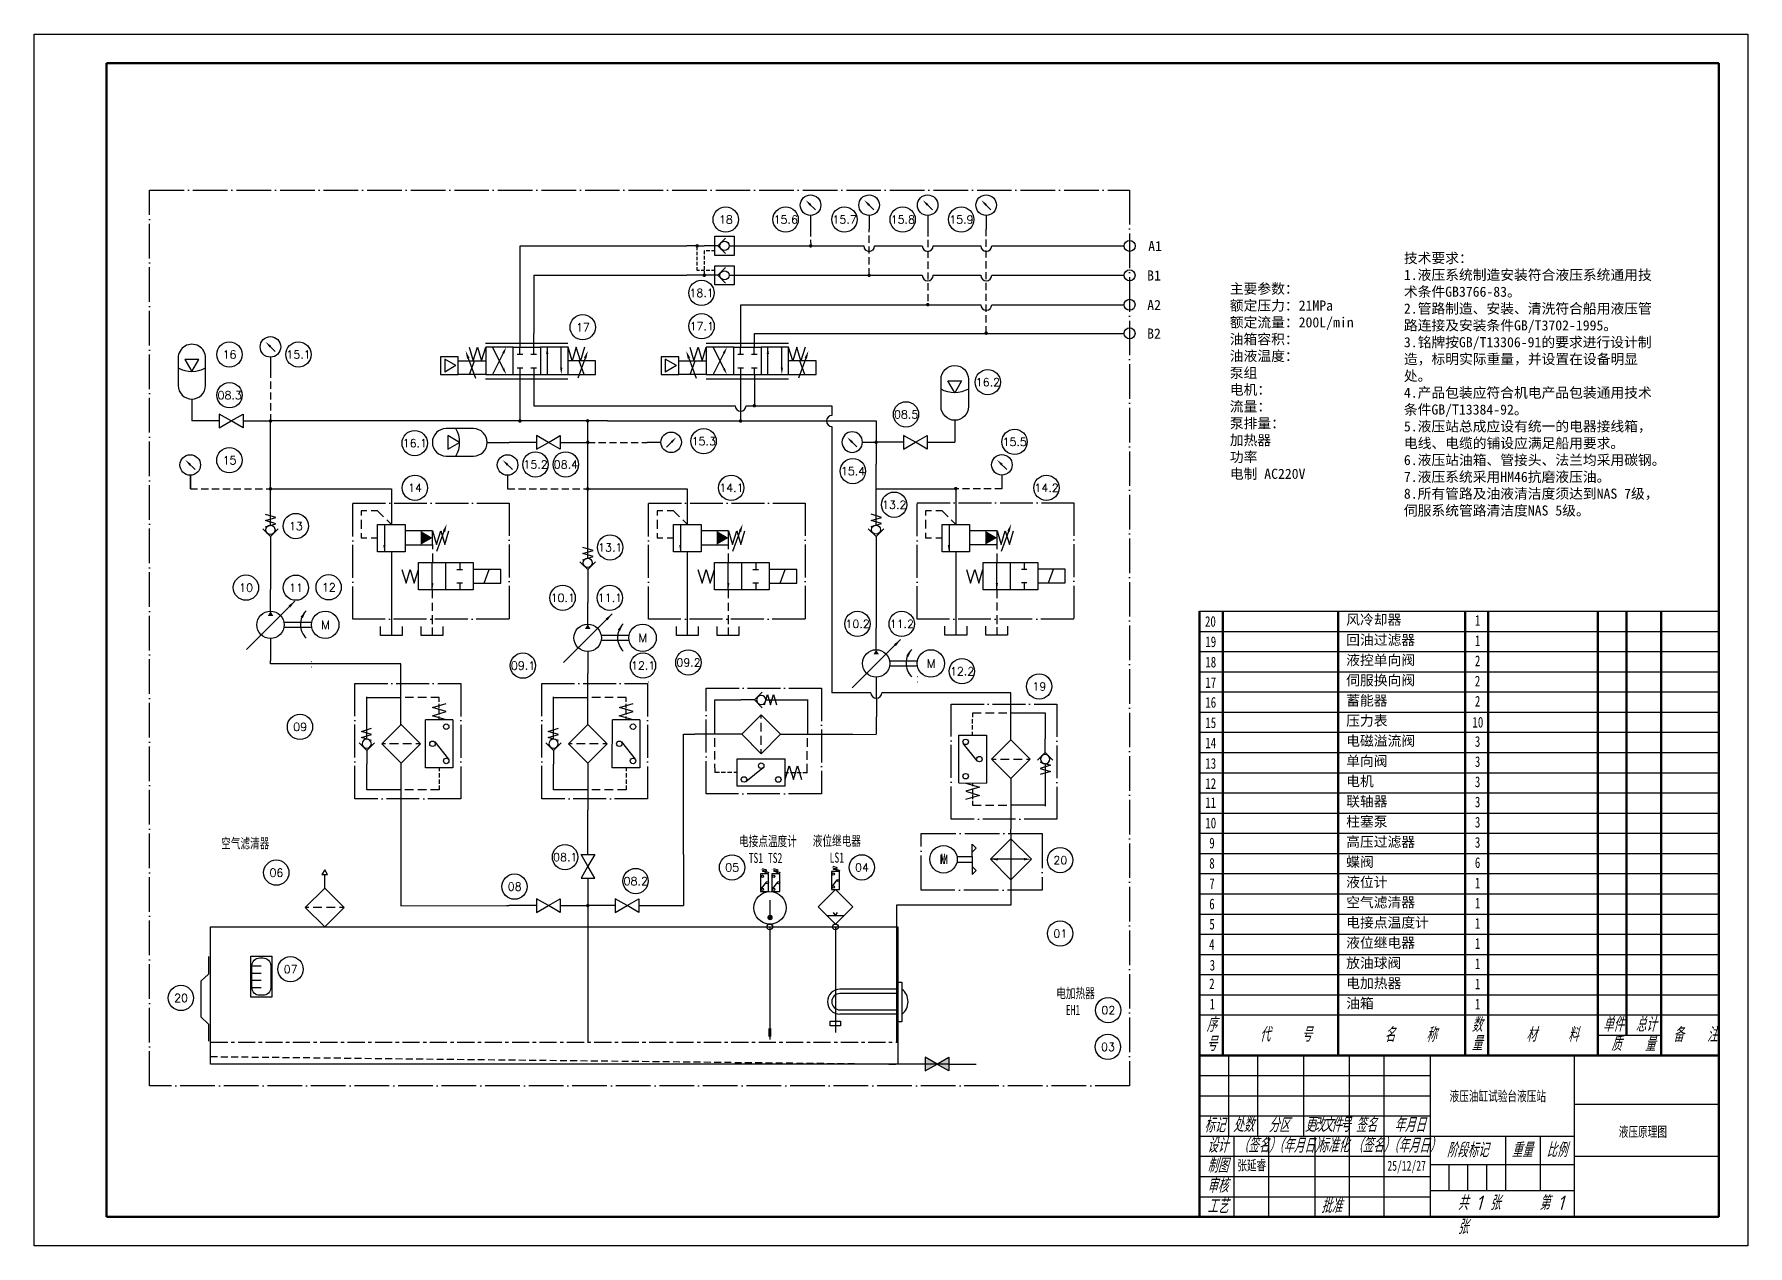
# Model space of a CAD drawing. Extents: x 245 to 8263, y -367 to 526.
# Drawn here: x 4035 to 4629, y 73 to 493 of the extents above; entities that cross this region are included whole.
import ezdxf
from ezdxf.enums import TextEntityAlignment as Align

# ---------------------------------------------------------------- set-up
doc = ezdxf.new("R2010")
doc.units = 0
doc.header["$LTSCALE"] = 5
doc.header["$MEASUREMENT"] = 0
for name, pattern in [('ACAD_ISO04W100', [30, 24, -3, 0, -3]), ('CENTER', [2, 1.25, -0.25, 0.25, -0.25]), ('HIDDEN', [0.375, 0.25, -0.125])]:
    doc.linetypes.add(name, pattern=pattern)
doc.layers.get('0').update_dxf_attribs({"linetype": 'CONTINUOUS'})
for name, color, linetype in [('11', 1, 'CONTINUOUS'), ('12', 2, 'CONTINUOUS'), ('16', 6, 'CONTINUOUS')]:
    doc.layers.add(name, color=color, linetype=linetype)
for name, color, linetype, lineweight in [('L7', 4, 'CONTINUOUS', 25), ('标注层', 7, 'CONTINUOUS', 25), ('符号 (ISO)', 7, 'CONTINUOUS', 25), ('粗实线', 7, 'CONTINUOUS', 50), ('细实线', 7, 'CONTINUOUS', 25)]:
    doc.layers.add(name, color=color, linetype=linetype, lineweight=lineweight)
doc.styles.add('GB 3.5', font='simfang.ttf', dxfattribs={"width": 0.7, "height": 3.5})
doc.styles.add('GB（5.0）', font='仿宋_GB2312.ttf', dxfattribs={"width": 0.75})
doc.styles.add('HZ', font='txt', dxfattribs={"bigfont": 'hztxt'})
doc.styles.get("Standard").update_dxf_attribs({"font": '仿宋_GB2312.ttf', "height": 3.5})
doc.styles.add('样式 1', font='gbeitc.shx', dxfattribs={"height": 18, "bigfont": 'gbcbig.shx'})

# ---------------------------------------------------------------- blocks, each defined once
blk = doc.blocks.new('电动机')
at = {"layer": '11'}
blk.add_circle((0.01, -0.08), 5, dxfattribs=at)
at = {"layer": '11', "style": 'HZ'}
blk.add_text('M', height=3.2, dxfattribs=at).set_placement((0.07, -0.1), align=Align.MIDDLE)
blk = doc.blocks.new('单向变量液压泵')
at = {"layer": '11'}
for p, q in [((-0.06, 17.98), (-0.06, 25.98)), ((8.8, 21.77), (-8.88, 4.09)), ((4.81, 14.06), (14.9, 14.06)), ((-0.06, 8.01), (-0.06, 0.01)), ((14.9, 12.06), (4.83, 12.06))]:
    blk.add_line(p, q, dxfattribs=at)
blk.add_circle((-0.08, 13.06), 5, dxfattribs=at)
blk.add_arc((17.85, 13.18), 7.03, 134.69287, 225.36484, dxfattribs=at)
at = {"layer": '12'}
for points in [[(6.48, 20.1), (7.15, 19.41), (8.86, 21.79)], [(-0.06, 18.05), (-1.06, 16.32), (0.94, 16.32)], [(10.89, 16.02), (11.7, 15.49), (12.87, 18.17)]]:
    blk.add_solid(points, dxfattribs=at)
blk = doc.blocks.new('单向阀（简易符号）带弹簧')
at = {"layer": '11'}
for p, q in [((1.92, 11.94), (-1.83, 13.07)), ((-0.03, 9.18), (-0.03, 14.18)), ((-2.88, 7.8), (-0.05, 4.97)), ((-1.83, 8.58), (1.92, 9.69)), ((-1.81, 10.82), (1.92, 11.94)), ((1.92, 9.69), (-1.81, 10.82)), ((-0.05, 4.97), (2.78, 7.8)), ((-0.05, 4.98), (-0.05, -0.02))]:
    blk.add_line(p, q, dxfattribs=at)
blk.add_circle((-0.05, 7.44), 1.67, dxfattribs=at)
blk = doc.blocks.new('压力表')
at = {"layer": '11'}
for p, q in [((-0.75, 9.49), (1.71, 7.03)), ((-0.02, 4.97), (-0.02, -0.03))]:
    blk.add_line(p, q, dxfattribs=at)
blk.add_circle((-0.04, 8.72), 3.75, dxfattribs=at)
at = {"layer": '12'}
blk.add_solid([(-0.34, 8.49), (0.25, 9.08), (-1.83, 10.56)], dxfattribs=at)
blk = doc.blocks.new('5171', base_point=(201.3, 88.5))
at = {"layer": '11'}
for p, q in [((201.38, 88.43), (201.38, 93.43)), ((213.38, 88.43), (201.38, 88.43)), ((213.38, 93.43), (213.38, 88.43))]:
    blk.add_line(p, q, dxfattribs=at)
blk = doc.blocks.new('先导式电磁溢流阀')
at = {"layer": '11'}
for p, q in [((14.07, 5.12), (14.07, -7.91)), ((9.07, -7.91), (19.07, -7.91)), ((9.07, -17.91), (9.07, -7.91)), ((11.58, -7.87), (11.58, -17.89)), ((19.07, -7.91), (19.07, -17.91)), ((29.11, -10.25), (19.13, -10.25)), ((29.11, -10.21), (30.59, -15.21)), ((29.11, -15.25), (29.11, -10.25)), ((30.59, -15.21), (32.1, -10.22)), ((33.27, -10.43), (30.6, -17.74)), ((32.1, -10.22), (33.6, -15.21)), ((33.6, -15.21), (35.1, -10.21)), ((19.07, -17.91), (9.07, -17.91)), ((14.07, -17.91), (14.07, -48.31)), ((19.11, -15.25), (29.11, -15.25)), ((17.96, -24.33), (19.44, -29.33)), ((19.44, -29.33), (20.95, -24.35)), ((20.95, -24.35), (22.45, -29.33)), ((22.45, -29.33), (23.95, -24.33)), ((23.99, -31.77), (23.99, -21.77)), ((23.99, -21.77), (43.99, -21.77)), ((29.01, -31.77), (29.01, -21.76)), ((33.99, -31.74), (33.99, -21.74)), ((38.02, -24.26), (40.02, -24.26)), ((39.02, -21.78), (39.02, -24.26)), ((53.98, -24.28), (43.98, -24.28)), ((43.99, -21.77), (43.99, -31.77)), ((47.91, -29.28), (49.73, -24.28)), ((53.98, -29.28), (53.98, -24.28)), ((40.02, -29.26), (38.02, -29.26)), ((39.02, -29.26), (39.02, -31.78)), ((43.98, -29.28), (53.98, -29.28)), ((33.99, -31.77), (23.99, -31.77)), ((43.99, -31.77), (33.99, -31.77))]:
    blk.add_line(p, q, dxfattribs=at)
at = {"layer": '12'}
for p, q in [((3.04, -2.9), (3.04, -4.62)), ((5.16, -2.93), (3.04, -2.93)), ((3.04, -6.22), (3.04, -9.42)), ((9.07, -2.93), (6.76, -2.93)), ((11.26, -5.09), (9.08, -2.91)), ((14.09, -7.91), (12.39, -6.22)), ((3.04, -11.02), (3.04, -12.92)), ((5.16, -12.91), (3.04, -12.91)), ((9.07, -12.91), (6.76, -12.91)), ((29.04, -15.19), (29.04, -16.91)), ((29.04, -18.51), (29.04, -21.71)), ((29.02, -31.53), (29.02, -34.82)), ((29.02, -36.42), (29.02, -39.36)), ((29.02, -40.97), (29.02, -44.26)), ((29.02, -45.46), (29.02, -48.4))]:
    blk.add_line(p, q, dxfattribs=at)
at = {"layer": '12', "linetype": 'ACAD_ISO04W100', "ltscale": 0.1}
blk.add_lwpolyline([(-0.03, -0.06), (57.08, -0.06), (57.08, -42.45), (-0.03, -42.45)], close=True, dxfattribs=at)
at = {"layer": '12'}
for points in [[(24.83, -15.24), (29.1, -12.77), (24.83, -10.26)], [(32.84, -10.27), (33.74, -10.59), (34.27, -7.72)], [(11.12, -15.37), (11.96, -15.37), (11.54, -17.89)], [(29.45, -29.26), (28.61, -29.26), (29.03, -31.78)]]:
    blk.add_solid(points, dxfattribs=at)
at = {"layer": '11', "xscale": 0.66, "yscale": 0.66, "zscale": 0.66}
for p in [(10.05, -48.32), (24.94, -48.32)]:
    blk.add_blockref('5171', p, dxfattribs=at)
blk = doc.blocks.new('过滤器')
at = {"layer": '11'}
for p, q in [((10.08, 0.04), (17.15, 7.11)), ((17.15, 7.11), (24.22, 0.04)), ((17.15, -7.04), (10.08, 0.04)), ((24.22, 0.04), (17.15, -7.04)), ((10.09, -0.01), (0.09, -0.01)), ((24.24, -0.01), (34.24, -0.01))]:
    blk.add_line(p, q, dxfattribs=at)
at = {"layer": '12'}
for p, q in [((17.15, 7.11), (17.15, 5.44)), ((17.15, 3.85), (17.15, 0.65)), ((17.15, -0.95), (17.15, -4.15)), ((17.15, -5.69), (17.15, -7.03))]:
    blk.add_line(p, q, dxfattribs=at)
blk = doc.blocks.new('5236', base_point=(344.92, 42.98))
at = {"layer": '11'}
for p, q in [((342.02, 47.87), (343.5, 42.87)), ((343.5, 42.87), (345, 47.86)), ((345, 47.86), (346.51, 42.87)), ((346.51, 42.87), (348.01, 47.87))]:
    blk.add_line(p, q, dxfattribs=at)
blk = doc.blocks.new('回油过滤器')
at = {"layer": '11'}
for p, q in [((0, -7.14), (0, 0)), ((0, -7.36), (12.47, -7.36)), ((12.47, -7.36), (12.47, -16.78)), ((-18.99, -32.95), (-18.97, -15.46)), ((-18.97, -15.46), (-8.97, -15.48)), ((-12.31, -24.92), (-17.34, -18.62)), ((-8.97, -15.48), (-8.99, -32.97)), ((12.48, -30.98), (12.47, -41.39)), ((-18.99, -32.95), (-8.99, -32.97)), ((12.47, -41.08), (0, -41.07)), ((0, -41.3), (0, -49.85))]:
    blk.add_line(p, q, dxfattribs=at)
for centre in [(-16.52, -17.96), (-11.52, -24.23), (-16.54, -30.48)]:
    blk.add_circle(centre, 1, dxfattribs=at)
at = {"layer": '12', "linetype": 'HIDDEN', "ltscale": 2.5}
for p, q in [((-13.98, -11.21), (-13.98, -9.61)), ((-13.97, -7.37), (0, -7.36)), ((-14, -34.96), (-14.01, -36.56)), ((-14.01, -37.21), (-14.01, -38.81)), ((-14, -32.99), (-14, -34.16)), ((-14.01, -39.47), (-14.01, -41.07)), ((-14.01, -41.05), (0, -41.07))]:
    blk.add_line(p, q, dxfattribs=at)
at = {"layer": '12'}
for p, q in [((-13.98, -13.47), (-13.98, -11.87)), ((-13.97, -8.96), (-13.97, -7.36)), ((-13.98, -15.44), (-13.98, -14.27))]:
    blk.add_line(p, q, dxfattribs=at)
at = {"layer": '12', "linetype": 'ACAD_ISO04W100', "ltscale": 0.1}
blk.add_lwpolyline([(-21.8, -4.13), (16.79, -4.13), (16.79, -46.19), (-21.8, -46.19)], close=True, dxfattribs=at)
at = {"layer": '11', "rotation": 90}
blk.add_blockref('过滤器', (-0.01, -41.39), dxfattribs=at)
at = {"layer": '11', "xscale": -1}
for name, p, rotation in [('单向阀（简易符号）带弹簧', (12.52, -16.8), 180), ('5236', (-11.64, -35.88), 89.93440482208143)]:
    blk.add_blockref(name, p, dxfattribs=dict(at, rotation=rotation))
blk = doc.blocks.new('圆点')
at = {"layer": '12', "const_width": 0.625}
blk.add_lwpolyline([(-0.35, 0.06, 1), (0.28, 0.06, 1)], format="xyb", close=True, dxfattribs=at)
blk = doc.blocks.new('E型')
at = {"layer": '11'}
for p, q in [((1.5, 7.43), (3.5, 7.43)), ((2.49, 7.43), (2.49, 9.94)), ((6.5, 7.43), (8.5, 7.43)), ((7.49, 7.43), (7.49, 9.94)), ((1.5, 2.54), (3.5, 2.54)), ((2.49, 2.54), (2.49, 0.02)), ((6.5, 2.54), (8.5, 2.54)), ((7.49, 2.54), (7.49, 0.02))]:
    blk.add_line(p, q, dxfattribs=at)
blk = doc.blocks.new('5221', base_point=(319.6, 303.8))
at = {"layer": '11'}
blk.add_line((318.28, 300.92), (315.62, 293.63), dxfattribs=at)
at = {"layer": '12'}
blk.add_solid([(317.83, 301.09), (318.73, 300.76), (319.26, 303.63)], dxfattribs=at)
blk = doc.blocks.new('FHYA10', base_point=(659.66, 112.03))
at = {"layer": '11'}
for p, q in [((653.65, 112.02), (655.13, 107.02)), ((655.13, 107.02), (656.64, 112)), ((656.64, 112), (658.14, 107.02)), ((658.14, 107.02), (659.64, 112.02))]:
    blk.add_line(p, q, dxfattribs=at)
blk = doc.blocks.new('FHYA13', base_point=(778.42, 446.4))
at = {"layer": '11'}
for p, q in [((768.41, 451.41), (778.41, 451.41)), ((768.41, 446.41), (768.41, 451.41)), ((772.54, 446.41), (774.36, 451.41)), ((778.41, 446.41), (768.41, 446.41))]:
    blk.add_line(p, q, dxfattribs=at)
blk = doc.blocks.new('电磁换向阀')
at = {"layer": '11'}
for p, q in [((-2.49, 10.03), (-2.49, 15.03)), ((2.49, 10.03), (2.49, 15.03)), ((-25.04, 6.49), (-31.54, 6.49)), ((-31.54, 6.49), (-31.54, -0.01)), ((-25.04, -0.01), (-25.04, 6.49)), ((-15.07, 11.48), (14.98, 11.48)), ((-15.04, 9.99), (-15.04, -0.01)), ((-5.04, 9.99), (-15.04, 9.99)), ((-8.68, 2.28), (-12.59, 10.04)), ((-8.65, 7.76), (-12.54, 0.02)), ((-5.04, -0.01), (-5.04, 9.99)), ((-5, 9.99), (5, 9.99)), ((15, 10), (5, 10)), ((5, 10), (5, 0)), ((7.46, 0.06), (7.46, 10.04)), ((12.54, 2.54), (12.54, 10.01)), ((15, 0), (15, 10)), ((-30, 5.59), (-30, 0.9)), ((-25.93, 3.24), (-30, 5.59)), ((-25.93, 3.24), (-30, 0.9)), ((-5, 0), (5, 0)), ((-31.54, -0.01), (-25.04, -0.01)), ((-15.07, -1.52), (14.98, -1.52)), ((-15.04, -0.01), (-5.04, -0.01)), ((-2.53, -0.01), (-2.53, -5.01)), ((2.49, -0.01), (2.49, -5.01)), ((5, 0), (15, 0))]:
    blk.add_line(p, q, dxfattribs=at)
at = {"layer": '12'}
for points in [[(-9.02, 7.95), (-8.27, 7.57), (-7.52, 10.01)], [(7, 7.52), (7.84, 7.52), (7.42, 10.04)], [(-8.3, 2.47), (-9.05, 2.09), (-7.54, 0.03)], [(12.96, 2.54), (12.12, 2.54), (12.54, 0.02)]]:
    blk.add_solid(points, dxfattribs=at)
at = {"layer": '11', "xscale": -1}
blk.add_blockref('5221', (-22.71, 8.83), dxfattribs=at)
at = {"layer": '11'}
blk.add_blockref('5221', (22.57, 8.83), dxfattribs=at)
at = {"layer": '16'}
for name, p in [('FHYA10', (-15.02, 10.02)), ('FHYA13', (-15.03, -0.02))]:
    blk.add_blockref(name, p, dxfattribs=at)
at = {"layer": '16', "xscale": -1}
for name, p in [('FHYA10', (14.98, 10.02)), ('FHYA13', (14.99, -0.02))]:
    blk.add_blockref(name, p, dxfattribs=at)
blk = doc.blocks.new('5172', base_point=(208.32, 41.13))
at = {"layer": '11'}
for p, q in [((213.14, 46.67), (203.14, 46.67)), ((203.14, 36.67), (213.14, 36.67))]:
    blk.add_line(p, q, dxfattribs=at)
for centre, start, end in [((203.14, 41.67), 90, 270), ((213.14, 41.67), 270, 90)]:
    blk.add_arc(centre, 5, start, end, dxfattribs=at)
blk = doc.blocks.new('FHYF27')
at = {"layer": '11'}
blk.add_line((-0.03, 8.01), (-0.03, 0.01), dxfattribs=at)
blk.add_lwpolyline([(2.49, 22.4), (-2.51, 22.4), (-0.01, 18.07)], close=True, dxfattribs=at)
blk.add_arc((0.01, 28.12), 10.05, 240.16091, 299.83909, dxfattribs=at)
at = {"layer": '11', "rotation": 90}
blk.add_blockref('5172', (0.55, 18.19), dxfattribs=at)
blk = doc.blocks.new('截止阀')
at = {"layer": '11'}
for p, q in [((10.02, 0.01), (0.02, 0.01)), ((14.37, 0.01), (10.04, 2.51)), ((10.04, 2.51), (10.04, -2.49)), ((10.04, -2.49), (14.37, 0.01)), ((14.36, 0.01), (18.69, 2.51)), ((18.69, -2.49), (14.36, 0.01)), ((18.69, 2.51), (18.69, -2.49)), ((18.71, 0.01), (28.71, 0.01))]:
    blk.add_line(p, q, dxfattribs=at)
blk = doc.blocks.new('双向液压锁')
at = {"layer": '11'}
for p, q in [((3.72, 0), (0, 0)), ((3.72, 0), (6.24, 0)), ((11.24, 0), (6.24, 0)), ((10.2, -0.02), (10.18, 3.48)), ((10.18, 3.48), (17.18, 3.48)), ((14.07, 2.83), (11.24, 0)), ((11.24, 0), (14.07, -2.83)), ((17.18, 3.48), (17.18, -3.52)), ((10.18, -3.52), (10.15, -0.02)), ((17.18, -3.52), (10.18, -3.52)), ((15.45, -0.01), (20.45, -0.01)), ((11.24, -10.74), (0.01, -10.74)), ((10.18, -14.26), (10.15, -10.76)), ((10.2, -10.76), (10.18, -7.26)), ((10.18, -7.26), (17.18, -7.26)), ((14.07, -7.91), (11.24, -10.74)), ((11.24, -10.74), (14.07, -13.57)), ((15.45, -10.75), (20.45, -10.75)), ((17.18, -7.26), (17.18, -14.26)), ((17.18, -14.26), (10.18, -14.26))]:
    blk.add_line(p, q, dxfattribs=at)
for centre in [(13.7, 0.01), (13.7, -10.73)]:
    blk.add_circle(centre, 1.67, dxfattribs=at)
at = {"layer": '12', "linetype": 'HIDDEN'}
for p, q in [((3.72, -9.01), (3.72, 0)), ((10.17, -1.77), (6.33, -1.79)), ((6.33, -1.79), (6.33, -10.74)), ((10.19, -9.01), (3.72, -9.01))]:
    blk.add_line(p, q, dxfattribs=at)
blk = doc.blocks.new('空气滤清器')
at = {"layer": '11'}
for p, q in [((-1, 19.09), (1.01, 19.09)), ((0.01, 20.82), (-0.99, 19.09)), ((1.01, 19.09), (0.01, 20.82)), ((0.01, 14.09), (0.01, 19.09)), ((-7.07, 7.07), (0, 14.14)), ((0, 14.14), (7.07, 7.07)), ((0, 0), (-7.07, 7.07)), ((7.07, 7.07), (0, 0))]:
    blk.add_line(p, q, dxfattribs=at)
at = {"layer": '12'}
for p, q in [((-5.73, 7.07), (-7.07, 7.07)), ((-0.99, 7.07), (-4.19, 7.07)), ((3.81, 7.07), (0.61, 7.07)), ((7.07, 7.07), (5.4, 7.07))]:
    blk.add_line(p, q, dxfattribs=at)
blk = doc.blocks.new('电液位计')
at = {"layer": '11'}
for p, q in [((0.48, -3.51), (3.89, -3.51)), ((0.48, -6.15), (3.8, -6.15)), ((0.48, -8.8), (3.8, -8.8)), ((0.48, -11.44), (3.8, -11.44))]:
    blk.add_line(p, q, dxfattribs=at)
blk.add_lwpolyline([(0, 0), (7.78, 0), (7.78, -14.95), (0, -14.95)], close=True, dxfattribs=at)
blk.add_lwpolyline([(3.33, -0.66), (4.45, -0.66, -0.414214), (7.3, -3.51), (7.3, -11.44, -0.414214), (4.45, -14.29), (3.33, -14.29, -0.414214), (0.48, -11.44), (0.48, -3.51, -0.414214)], format="xyb", close=True, dxfattribs=at)
blk = doc.blocks.new('油箱')
at = {"layer": '11'}
h = blk.add_hatch(color=256, dxfattribs=at)
h.dxf.hatch_style = 1
h.paths.add_polyline_path([(260.73, -47.57), (260.73, -52.57), (265.06, -50.07), (265.06, -50.07)])
h.paths.add_polyline_path([(265.06, -50.07), (265.06, -50.07), (269.39, -52.57), (269.39, -47.57)])
at = {"layer": '12', "linetype": 'HIDDEN', "ltscale": 2}
blk.add_line((0, -47.31), (250.71, -50.07), dxfattribs=at)
at = {"layer": 'L7'}
for p, q in [((0, 0), (250.71, 0)), ((0, -50.07), (0, 0)), ((250.71, 0), (250.71, -50.07)), ((-0.83, -10.83), (-0.83, -17.27)), ((-0.83, -17.27), (-3.59, -19.82)), ((-3.59, -19.82), (-3.59, -32.78)), ((250.71, -22.73), (229.65, -22.73)), ((250.71, -24.29), (229.65, -24.29)), ((250.71, -20.22), (252.17, -20.22)), ((252.17, -20.22), (252.17, -34.58)), ((229.65, -30.28), (250.71, -30.28)), ((-3.59, -32.78), (-0.83, -35.54)), ((-0.83, -35.54), (-0.83, -41.66)), ((250.71, -31.85), (229.65, -31.85)), ((252.17, -34.58), (250.71, -34.58)), ((269.39, -50.07), (0, -50.07))]:
    blk.add_line(p, q, dxfattribs=at)
at = {"layer": 'L7', "linetype": 'CENTER'}
blk.add_line((0, -42.01), (250.71, -42.01), dxfattribs=at)
at = {"layer": 'L7'}
for centre, radius, start, end in [((229.65, -27.29), 4.56, 90, 270), ((229.65, -27.29), 2.99, 90, 270), ((248.72, -27.29), 5.76, 306.86192, 53.13808)]:
    blk.add_arc(centre, radius, start, end, dxfattribs=at)
at = {"layer": '11'}
for name, p in [('空气滤清器', (41.62, 0)), ('电液位计', (14.61, -10.67)), ('截止阀', (250.69, -50.08))]:
    blk.add_blockref(name, p, dxfattribs=at)
blk = doc.blocks.new('液位继电器')
at = {"layer": '11'}
for p, q in [((0.49, 13), (-0.49, 13.3)), ((-0.49, 12.71), (0.49, 13)), ((0.49, 12.41), (-0.49, 12.71)), ((-0.49, 12.12), (0.49, 12.41)), ((-0.45, 12.94), (0.99, 12.41)), ((0, 8), (-4, 4)), ((-0.7, 8.72), (0.43, 10.22)), ((4, 4), (0, 8)), ((-4, 4), (0, 0)), ((0, 0), (4, 4)), ((-2, 2), (2, 2)), ((0, 2), (-0.47, 2.7)), ((0, 2), (0.47, 2.7))]:
    blk.add_line(p, q, dxfattribs=at)
blk.add_lwpolyline([(-0.92, 8), (0.92, 8), (0.92, 12.12), (-0.92, 12.12)], close=True, dxfattribs=at)
for centre in [(-0.49, 11.55), (-0.49, 8.57), (0.64, 10.06)]:
    blk.add_circle(centre, 0.26, dxfattribs=at)
blk.add_solid([(-0.48, 12.85), (-0.42, 13.03), (-0.98, 13.14)], dxfattribs=at)
blk = doc.blocks.new('电接点温度计')
at = {"layer": '11'}
for p, q in [((-0.75, 12.49), (-1.73, 12.79)), ((-1.73, 12.2), (-0.75, 12.49)), ((-0.75, 11.9), (-1.73, 12.2)), ((-1.73, 11.61), (-0.75, 11.9)), ((-1.69, 12.43), (-0.25, 11.9)), ((1.86, 12.49), (0.87, 12.79)), ((0.87, 11.61), (1.86, 11.9)), ((0.88, 12.2), (1.86, 12.49)), ((1.86, 11.9), (0.88, 12.2)), ((0.92, 12.43), (2.36, 11.9)), ((-1.93, 8.21), (-0.8, 9.7)), ((0.67, 8.21), (1.8, 9.7)), ((0.02, 1.52), (0.02, 5.49))]:
    blk.add_line(p, q, dxfattribs=at)
for points in [[(-2.16, 7.49), (-0.31, 7.49), (-0.31, 11.61), (-2.16, 11.61)], [(0.44, 7.49), (2.29, 7.49), (2.29, 11.61), (0.44, 11.61)]]:
    blk.add_lwpolyline(points, close=True, dxfattribs=at)
at = {"layer": '11', "const_width": 0.625}
blk.add_lwpolyline([(-0.29, 1.52, 1), (0.34, 1.52, 1)], format="xyb", close=True, dxfattribs=at)
at = {"layer": '11'}
for centre, radius in [((-1.73, 11.04), 0.26), ((-1.73, 8.05), 0.26), ((-0.6, 9.55), 0.26), ((0.88, 11.04), 0.26), ((0.88, 8.05), 0.26), ((2.01, 9.55), 0.26), ((0, 3.75), 3.75)]:
    blk.add_circle(centre, radius, dxfattribs=at)
for points in [[(-1.72, 12.34), (-1.65, 12.52), (-2.22, 12.62)], [(0.88, 12.34), (0.95, 12.52), (0.38, 12.62)]]:
    blk.add_solid(points, dxfattribs=at)
blk = doc.blocks.new('风冷却器')
at = {"layer": '11'}
for p, q in [((17.62, -8.03), (17.62, -3.7)), ((17.62, -6.53), (19.04, -5.12)), ((24.05, -8.95), (31.12, -1.88)), ((31.12, -0.11), (31.12, -14.19)), ((31.12, -1.88), (38.19, -8.95)), ((12.41, -9.93), (17.62, -9.93)), ((12.42, -8.03), (17.62, -8.03)), ((17.62, -8.03), (17.62, -9.93)), ((17.62, -9.93), (17.62, -14.25)), ((17.62, -11.42), (19.04, -12.84)), ((31.12, -16.02), (24.05, -8.95)), ((35.63, -8.92), (24.09, -8.92)), ((38.19, -8.95), (31.12, -16.02)), ((17.62, -14.25), (19.04, -12.84)), ((31.12, -14.23), (31.12, -19.23))]:
    blk.add_line(p, q, dxfattribs=at)
at = {"layer": '12', "linetype": 'ACAD_ISO04W100', "ltscale": 0.1}
blk.add_lwpolyline([(0, 0), (41.91, 0), (41.91, -19.65), (0, -19.65)], close=True, dxfattribs=at)
at = {"layer": '12'}
for points in [[(26.61, -9.36), (26.61, -8.52), (24.09, -8.94)], [(35.63, -8.5), (35.63, -9.34), (38.15, -8.92)]]:
    blk.add_solid(points, dxfattribs=at)
at = {"layer": '11', "xscale": 0.95, "yscale": 0.95, "zscale": 0.95}
blk.add_blockref('电动机', (7.75, -8.88), dxfattribs=at)
at = {"layer": '11', "insert": (6.8, -7.04), "char_height": 3.5, "width": 4.8614, "attachment_point": 1, "style": 'GB 3.5'}
blk.add_mtext('M', dxfattribs=at)

msp = doc.modelspace()

# ---------------------------------------------------------------- hatches: boundary and pattern name
at = {"layer": '11'}
h = msp.add_hatch(color=256, dxfattribs=at)
h.dxf.hatch_style = 1
h.paths.add_polyline_path([(4290.8595, 148.2607), (4289.7603, 148.2607), (4289.7603, 145.4324), (4290.8595, 145.4324)])

# ---------------------------------------------------------------- linework, layer by layer
msp.add_line((4459.7914, 138.9604), (4479.7785, 138.9604))
at = {"layer": '11', "linetype": 'HIDDEN', "ltscale": 2}
for p, q in [((4304.4799, 425.3635), (4304.4945, 419.5481)), ((4324.7789, 409.3584), (4324.7789, 425.3909)), ((4345.069, 425.3635), (4345.0836, 399.1301)), ((4365.368, 389.2293), (4365.368, 425.3909)), ((4117.2422, 376.2566), (4117.2422, 358.7914)), ((4227.2282, 351.4279), (4247.8131, 351.4425)), ((4089.4473, 335.3102), (4117.2276, 335.3102)), ((4199.4479, 335.3102), (4227.2282, 335.3102)), ((4370.8206, 335.3634), (4354.8247, 335.3634))]:
    msp.add_line(p, q, dxfattribs=at)
at = {"layer": '11'}
for p, q in [((4203.757, 419.5481), (4261.6019, 419.5481)), ((4203.757, 389.2293), (4203.757, 419.5481)), ((4281.0257, 419.5481), (4322.8789, 419.5481)), ((4326.6789, 419.5481), (4343.1723, 419.5481)), ((4346.9723, 419.5481), (4363.468, 419.5481)), ((4367.268, 419.5481), (4402.1201, 419.5481)), ((4402.1201, 419.5481), (4413.1636, 419.5481)), ((4208.4897, 409.3584), (4261.6104, 409.3584)), ((4208.4897, 409.3584), (4208.4897, 389.2293)), ((4281.0257, 409.3584), (4343.1779, 409.3584)), ((4346.9779, 409.3584), (4363.468, 409.3584)), ((4367.268, 409.3584), (4370.5987, 409.3584)), ((4370.5987, 409.3584), (4405.8425, 409.3584)), ((4405.8425, 409.3584), (4413.1372, 409.3584)), ((4280.235, 389.3078), (4280.235, 399.1301)), ((4280.235, 399.1301), (4363.468, 399.1301)), ((4367.268, 399.1301), (4369.1421, 399.1301)), ((4369.1421, 399.1301), (4408.9175, 399.1301)), ((4408.9175, 399.1301), (4413.1372, 399.1301)), ((4280.235, 389.2293), (4280.235, 390.1644)), ((4284.9676, 389.2293), (4368.8184, 389.2293)), ((4368.8184, 389.2293), (4407.2991, 389.2293)), ((4407.2991, 389.2293), (4413.1372, 389.2293)), ((4203.7195, 370.189), (4203.7195, 358.8467)), ((4208.4897, 370.189), (4208.4897, 364.1369)), ((4280.1974, 370.189), (4280.1974, 358.8467)), ((4284.9676, 370.189), (4284.9676, 364.1369)), ((4208.4784, 364.1369), (4235.8089, 364.1369)), ((4235.8089, 364.1369), (4278.2974, 364.1369)), ((4282.0974, 364.1369), (4284.9563, 364.1369)), ((4284.9563, 364.1369), (4311.8344, 364.1369)), ((4311.8456, 364.1369), (4311.8456, 360.7467)), ((4117.2276, 335.3102), (4117.2276, 358.8467)), ((4234.0776, 358.8467), (4117.2276, 358.8467)), ((4121.9978, 358.8467), (4121.9978, 358.8467)), ((4227.2282, 344.009), (4227.2282, 358.8467)), ((4234.0776, 358.8467), (4314.2747, 358.8467)), ((4311.8456, 356.9467), (4311.8456, 264.6497)), ((4314.2747, 358.8467), (4327.1777, 358.8999)), ((4327.1777, 358.8999), (4327.1777, 343.8513)), ((4089.4473, 339.9425), (4089.4473, 335.3102)), ((4199.4479, 339.9425), (4199.4479, 335.3102)), ((4227.2282, 335.3102), (4227.2282, 344.009)), ((4327.1777, 335.3634), (4327.1777, 343.8513)), ((4117.2276, 327.5065), (4117.2276, 335.3102)), ((4117.2276, 335.3102), (4159.1246, 335.3102)), ((4227.2062, 316.0811), (4227.2282, 335.3102)), ((4227.2282, 335.3102), (4261.7246, 335.3102)), ((4327.1777, 327.5597), (4327.1777, 335.3634)), ((4327.1777, 335.3634), (4354.8247, 335.3634)), ((4117.2602, 314.0352), (4117.2602, 300.433)), ((4327.1664, 314.0675), (4327.2103, 287.0726)), ((4227.195, 302.5889), (4227.209, 295.9551)), ((4117.2602, 274.6524), (4117.2602, 275.7556)), ((4162.4516, 274.6524), (4117.2602, 274.6524)), ((4131.474, 275.5082), (4131.57, 275.5082)), ((4131.474, 273.6082), (4131.57, 273.6082)), ((4162.4516, 266.3797), (4162.4516, 274.6524)), ((4248.324, 270.2661), (4248.42, 270.2661)), ((4248.324, 268.3661), (4248.42, 268.3661)), ((4341.4242, 270.3193), (4341.5201, 270.3193)), ((4341.4242, 268.4193), (4341.5201, 268.4193)), ((4319.1787, 264.6497), (4311.8456, 264.6497)), ((4325.3558, 264.6497), (4319.1787, 264.6497)), ((4327.2667, 262.3952), (4327.2103, 250.3216)), ((4373.9312, 264.6497), (4329.1558, 264.6497)), ((4260.4071, 212.7174), (4260.4071, 250.2734)), ((4260.4071, 250.2734), (4264.3285, 250.2734)), ((4307.7654, 250.2734), (4319.1327, 250.2204)), ((4319.1327, 250.2204), (4327.2097, 250.1827)), ((4162.4516, 223.9316), (4162.4516, 212.7174)), ((4227.2609, 212.7174), (4227.209, 223.9316)), ((4227.2609, 216.5174), (4227.2609, 218.0911)), ((4373.9312, 215.7711), (4373.9312, 217.2914)), ((4162.4516, 212.7174), (4162.4516, 190.7692)), ((4227.2621, 204.4587), (4224.8871, 208.5723)), ((4224.8871, 208.5723), (4229.6371, 208.5723)), ((4227.2609, 208.5911), (4227.2609, 212.7174)), ((4229.6371, 208.5723), (4227.2621, 204.4587)), ((4260.4071, 208.509), (4260.4071, 212.7174)), ((4260.4071, 208.509), (4260.437, 190.8379)), ((4360.4316, 212.1416), (4361.8467, 210.7266)), ((4227.2621, 204.4602), (4224.8871, 200.3466)), ((4229.6371, 200.3466), (4227.2621, 204.4602)), ((4224.8871, 200.3466), (4229.6371, 200.3466)), ((4227.2609, 200.3278), (4227.2609, 190.8278)), ((4373.9312, 196.6167), (4373.9312, 190.9627)), ((4162.4516, 190.7808), (4199.0198, 190.8364)), ((4199.0198, 190.8364), (4199.9483, 190.8378)), ((4227.2608, 190.7725), (4227.2608, 143.5403)), ((4254.4903, 190.8278), (4260.4071, 190.8378)), ((4334.2005, 190.9627), (4334.2005, 143.5403)), ((4373.9312, 190.9627), (4334.2005, 190.9627)), ((4290.3099, 183.4454), (4290.3099, 144.4356)), ((4313.0705, 183.4454), (4313.0705, 146.806))]:
    msp.add_line(p, q, dxfattribs=at)
msp.add_lwpolyline([(4311.2747, 150.8194), (4314.8662, 150.8194), (4314.8662, 149.1741), (4311.2747, 149.1741)], close=True, dxfattribs=at)
for centre, radius in [((4415.0636, 419.5481), 1.9), ((4415.0372, 409.3584), 1.9), ((4415.0372, 399.1301), 1.9), ((4415.0372, 389.2293), 1.9), ((4290.3099, 183.4454), 1), ((4313.0705, 183.4454), 1)]:
    msp.add_circle(centre, radius, dxfattribs=at)
for centre, start, end in [((4324.7789, 419.5481), 180, 0), ((4345.0723, 419.5481), 180, 0), ((4365.368, 419.5481), 180, 0), ((4345.0779, 409.3584), 180, 360), ((4365.368, 409.3584), 180, 0), ((4365.368, 399.1301), 180, 0), ((4280.1974, 364.1369), 180, 0), ((4311.8456, 358.8467), 90, 270), ((4327.2558, 264.6497), 180, 0)]:
    msp.add_arc(centre, 1.9, start, end, dxfattribs=at)
at = {"layer": '12', "linetype": 'ACAD_ISO04W100', "ltscale": 0.1}
msp.add_lwpolyline([(4075.2659, 438.9105), (4415.0636, 438.9105), (4415.0636, 128.3247), (4075.2659, 128.3247)], close=True, dxfattribs=at)
at = {"layer": '16'}
for centre in [(4275.0371, 428.6759), (4295.8175, 428.6897), (4316.1962, 428.6897), (4336.3877, 428.6879), (4356.6909, 428.688), (4266.6357, 403.2492), (4225.4709, 391.344), (4266.6877, 391.7038), (4102.986, 381.8947), (4126.9201, 381.8947), (4365.8804, 372.3068), (4103.0306, 367.7911), (4337.5409, 361.1487), (4167.2276, 351.1751), (4267.3825, 351.8376), (4375.1728, 351.5947), (4102.9786, 345.2339), (4209.0799, 343.778), (4219.5845, 343.778), (4319.1215, 341.4821), (4167.2952, 335.6862), (4276.9623, 335.6862), (4386.223, 335.6723), (4333.4225, 329.8198), (4125.9856, 322.4243), (4234.9584, 315.0066), (4108.7245, 301.0703), (4126.0376, 301.0564), (4137.3943, 301.1902), (4218.5029, 297.5513), (4234.8414, 297.5513), (4320.7079, 288.5103), (4336.052, 288.4964), (4262.0951, 275.1331), (4204.7321, 274.0389), (4246.3685, 274.0724), (4356.9316, 272.0814), (4383.6988, 266.8294), (4127.457, 252.8033), (4219.3461, 207.6633), (4277.2344, 204.0745), (4322.2297, 204.0884), (4390.9817, 206.6002), (4119.2384, 202.2628), (4243.8049, 199.3588), (4201.8226, 197.4184), (4390.9817, 181.1396), (4124.1831, 168.7745), (4086.186, 158.8189), (4407.6331, 154.5996), (4407.5224, 141.8457)]:
    msp.add_circle(centre, 4.3855, dxfattribs=at)
at = {"layer": '标注层'}
for p, q in [((4035.3415, 492.9188), (4629.3415, 492.9188)), ((4035.3415, 72.9188), (4035.3415, 492.9188)), ((4629.3415, 492.9188), (4629.3415, 72.9188)), ((4629.3415, 72.9188), (4035.3415, 72.9188))]:
    msp.add_line(p, q, dxfattribs=at)
at = {"layer": '粗实线'}
for p, q in [((4060.3415, 482.9188), (4619.3415, 482.9188)), ((4060.3415, 82.9188), (4060.3415, 482.9188)), ((4619.3415, 482.9188), (4619.3415, 82.9188)), ((4439.3415, 264.9188), (4439.3415, 292.9188)), ((4447.3415, 264.9188), (4447.3415, 292.9188)), ((4487.3415, 138.9188), (4487.3415, 292.9188)), ((4531.3415, 138.9188), (4531.3415, 292.9188)), ((4539.3415, 138.9188), (4539.3415, 292.9188)), ((4577.3415, 138.9188), (4577.3415, 292.9188)), ((4587.3415, 152.9188), (4587.3415, 292.9188)), ((4599.3415, 138.9188), (4599.3415, 292.9188)), ((4439.3415, 138.9188), (4439.3415, 264.9188)), ((4447.3415, 138.9188), (4447.3415, 264.9188)), ((4619.3415, 138.9188), (4619.3415, 173.9188)), ((4439.3415, 82.9188), (4439.3415, 152.9188)), ((4587.3415, 152.9188), (4587.3415, 145.9188)), ((4439.3415, 138.9188), (4619.3415, 138.9188)), ((4439.3415, 138.9188), (4619.3415, 138.9188)), ((4619.3415, 138.9188), (4619.3415, 82.9188)), ((4619.3415, 82.9188), (4060.3415, 82.9188)), ((4439.3415, 82.9188), (4619.3415, 82.9188))]:
    msp.add_line(p, q, dxfattribs=at)
at = {"layer": '细实线'}
for p, q in [((4439.3415, 292.9188), (4619.3415, 292.9188)), ((4439.3415, 292.9188), (4619.3415, 292.9188)), ((4439.3415, 285.9188), (4619.3415, 285.9188)), ((4439.3415, 285.9188), (4619.3415, 285.9188)), ((4439.3415, 278.9188), (4619.3415, 278.9188)), ((4439.3415, 271.9188), (4619.3415, 271.9188)), ((4439.3415, 271.9188), (4619.3415, 271.9188)), ((4439.3415, 264.9188), (4619.3415, 264.9188)), ((4439.3415, 257.9188), (4619.3415, 257.9188)), ((4439.3415, 250.9188), (4619.3415, 250.9188)), ((4439.3415, 243.9188), (4619.3415, 243.9188)), ((4439.3415, 236.9188), (4619.3415, 236.9188)), ((4439.3415, 229.9188), (4619.3415, 229.9188)), ((4439.3415, 222.9188), (4619.3415, 222.9188)), ((4439.3415, 222.9188), (4619.3415, 222.9188)), ((4439.3415, 215.9188), (4619.3415, 215.9188)), ((4439.3415, 208.9188), (4619.3415, 208.9188)), ((4439.3415, 201.9188), (4619.3415, 201.9188)), ((4439.3415, 194.9188), (4619.3415, 194.9188)), ((4439.3415, 187.9188), (4619.3415, 187.9188)), ((4439.3415, 187.9188), (4619.3415, 187.9188)), ((4439.3415, 180.9188), (4619.3415, 180.9188)), ((4439.3415, 173.9188), (4619.3415, 173.9188)), ((4439.3415, 166.9188), (4619.3415, 166.9188)), ((4439.3415, 166.9188), (4619.3415, 166.9188)), ((4439.3415, 159.9188), (4619.3415, 159.9188)), ((4439.3415, 152.9188), (4619.3415, 152.9188)), ((4439.3415, 152.9188), (4619.3415, 152.9188)), ((4577.3415, 145.9188), (4599.3415, 145.9188)), ((4439.3415, 138.9188), (4619.3415, 138.9188)), ((4449.3415, 138.9188), (4449.3415, 110.9188)), ((4459.3415, 138.9188), (4459.3415, 110.9188)), ((4475.3415, 138.9188), (4475.3415, 110.9188)), ((4491.3415, 82.9188), (4491.3415, 138.9188)), ((4503.3415, 82.9188), (4503.3415, 138.9188)), ((4519.3415, 82.9188), (4519.3415, 138.9188)), ((4569.3415, 82.9188), (4569.3415, 138.9188)), ((4439.3415, 131.9188), (4519.3415, 131.9188)), ((4439.3415, 124.9188), (4519.3415, 124.9188)), ((4619.4411, 121.9138), (4569.4411, 121.9138)), ((4439.3415, 117.9188), (4519.3415, 117.9188)), ((4439.3415, 110.9188), (4569.3415, 110.9188)), ((4451.3415, 82.9188), (4451.3415, 110.9188)), ((4463.3415, 82.9188), (4463.3415, 110.9188)), ((4479.3415, 82.9188), (4479.3415, 110.9188)), ((4545.3415, 110.9188), (4545.3415, 91.9188)), ((4557.3415, 110.9188), (4557.3415, 91.9188)), ((4439.3415, 103.9188), (4519.3415, 103.9188)), ((4619.3415, 103.8956), (4569.3415, 103.8956)), ((4439.3415, 96.9188), (4519.3415, 96.9188)), ((4569.3415, 100.9188), (4519.3415, 100.9188)), ((4525.8415, 91.9188), (4525.8415, 100.9188)), ((4532.3415, 91.9188), (4532.3415, 100.9188)), ((4538.8415, 91.9188), (4538.8415, 100.9188)), ((4439.3415, 89.9188), (4519.3415, 89.9188)), ((4569.3415, 91.9188), (4519.3415, 91.9188))]:
    msp.add_line(p, q, dxfattribs=at)

# ---------------------------------------------------------------- block references
at = {"layer": '11'}
for name, p, xscale, yscale, zscale in [('压力表', (4304.4945, 425.3909), 0.95, 0.95, 0.95), ('压力表', (4324.7789, 425.3909), 0.95, 0.95, 0.95), ('压力表', (4345.0836, 425.3909), 0.95, 0.95, 0.95), ('压力表', (4365.368, 425.3909), 0.95, 0.95, 0.95), ('双向液压锁', (4261.6019, 419.5593), 0.95, 0.95, 0.95), ('圆点', (4265.168, 419.5041), 0.95, 0.95, 0.95), ('圆点', (4304.5284, 419.4928), 0.95, 0.95, 0.95), ('圆点', (4267.649, 409.3031), 0.95, 0.95, 0.95), ('圆点', (4324.8127, 409.3031), 0.95, 0.95, 0.95), ('圆点', (4345.1175, 399.1301), 0.95, 0.95, 0.95), ('压力表', (4117.2422, 376.2566), 0.95, 0.95, 0.95), ('电磁换向阀', (4206.1219, 374.9492), 0.95, 0.95, 0.95), ('电磁换向阀', (4282.5999, 374.9492), 0.95, 0.95, 0.95), ('圆点', (4365.368, 389.2293), 0.95, 0.95, 0.95), ('E型', (4201.3518, 374.9186), 0.95, 0.95, 0.95), ('E型', (4277.8298, 374.9186), 0.95, 0.95, 0.95), ('圆点', (4285.0015, 364.0816), 0.95, 0.95, 0.95), ('截止阀', (4089.9489, 358.8367), 0.95, 0.95, 0.95), ('圆点', (4117.2614, 358.7914), 0.95, 0.95, 0.95), ('圆点', (4203.7533, 358.7914), 0.95, 0.95, 0.95), ('圆点', (4227.2282, 358.8467), 0.95, 0.95, 0.95), ('圆点', (4280.2313, 358.7914), 0.95, 0.95, 0.95), ('截止阀', (4199.9495, 351.4178), 0.95, 0.95, 0.95), ('圆点', (4227.2621, 351.3726), 0.95, 0.95, 0.95), ('圆点', (4327.1438, 351.4258), -0.95, 0.95, 0.95), ('截止阀', (4354.4564, 351.471), -0.95, 0.95, 0.95), ('压力表', (4089.4473, 335.3102), 0.95, 0.95, 0.95), ('压力表', (4199.4479, 335.3102), 0.95, 0.95, 0.95), ('压力表', (4370.8206, 335.3634), 0.95, 0.95, 0.95), ('圆点', (4117.2614, 335.2549), 0.95, 0.95, 0.95), ('先导式电磁溢流阀', (4145.7591, 330.447), 0.95, 0.95, 0.95), ('圆点', (4227.2621, 335.2549), 0.95, 0.95, 0.95), ('先导式电磁溢流阀', (4248.3591, 330.447), 0.95, 0.95, 0.95), ('先导式电磁溢流阀', (4341.4593, 330.5002), 0.95, 0.95, 0.95), ('圆点', (4354.8247, 335.3634), 0.95, 0.95, 0.95), ('单向阀（简易符号）带弹簧', (4117.2602, 314.0352), 0.95, 0.95, 0.95), ('单向阀（简易符号）带弹簧', (4327.2103, 314.0884), 0.95, 0.95, 0.95), ('单向阀（简易符号）带弹簧', (4227.2389, 302.6098), 0.95, 0.95, 0.95), ('单向变量液压泵', (4117.3165, 275.7556), 0.95, 0.95, 0.95), ('电动机', (4136.2115, 288.2406), 0.95, 0.95, 0.95), ('单向变量液压泵', (4227.2654, 271.2777), 0.95, 0.95, 0.95), ('电动机', (4246.2121, 283.763), 0.95, 0.95, 0.95), ('单向变量液压泵', (4327.2667, 262.3952), 0.95, 0.95, 0.95), ('电动机', (4346.1616, 274.8802), 0.95, 0.95, 0.95), ('回油过滤器', (4373.9312, 264.6497), 0.95, 0.95, 0.95), ('油箱', (4096.4814, 183.4454), 0.95, 0.95, 0.95), ('电接点温度计', (4290.3836, 184.4443), 1.5, 1.5, 1.5), ('液位继电器', (4313.0705, 184.4454), 1.5, 1.5, 1.5), ('截止阀', (4227.2269, 190.8278), -0.95, 0.95, 0.95), ('圆点', (4227.2608, 190.7725), 0.95, 0.95, 0.95), ('截止阀', (4254.4903, 190.8278), -0.95, 0.95, 0.95)]:
    msp.add_blockref(name, p, dxfattribs=dict(at, xscale=xscale, yscale=yscale, zscale=zscale))
at = {"layer": '11', "yscale": 0.95, "zscale": 0.95}
for name, p, xscale, rotation in [('FHYF27', (4089.9643, 358.8467), 0.95, 359.9843682537356), ('FHYF27', (4354.441, 351.4811), -0.95, 0.01563174626443953), ('FHYF27', (4199.9649, 351.4279), 0.95, 89.98436825373555), ('压力表', (4247.8405, 351.4279), 0.95, 270), ('压力表', (4327.1777, 351.4811), -0.95, 90), ('回油过滤器', (4162.4516, 223.9316), 0.95, 180), ('回油过滤器', (4227.209, 223.9316), 0.95, 180), ('回油过滤器', (4264.3285, 250.2734), 0.95, 89.99999999999999)]:
    msp.add_blockref(name, p, dxfattribs=dict(at, xscale=xscale, rotation=rotation))
at = {"layer": '11'}
msp.add_blockref('风冷却器', (4342.8103, 215.8429), dxfattribs=at)

# ---------------------------------------------------------------- texts
at = {"layer": '11', "char_height": 3.5, "attachment_point": 1}
for s, width, gutter_width, insert in [('A1', 9.91369, 16.625, (4421.5025, 421.2331)), ('技术要求：\\P1.液压系统制造安装符合液压系统通用技术条件GB3766-83。\\P2.管路制造、安装、清洗符合船用液压管路连接及安装条件GB/T3702-1995。\\P3.铭牌按GB/T13306-91的要求进行设计制造，标明实际重量，并设置在设备明显处。\\P4.产品包装应符合机电产品包装通用技术条件GB/T13384-92。\\P5.液压站总成应设有统一的电器接线箱，电线、电缆的铺设应满足船用要求。\\P6.液压站油箱、管接头、法兰均采用碳钢。\\P7.液压系统采用HM46抗磨液压油。\\P8.所有管路及油液清洁度须达到NAS 7级，伺服系统管路清洁度NAS 5级。', 90.299089, 17.5, (4510.147, 417.0876)), ('B1', 9.91369, 16.625, (4421.1333, 411.0434)), ('主要参数：\\P额定压力：21MPa\\P额定流量：200L/min\\P油箱容积：\\P油液温度：\\P泵组\\P电机：\\P流量：\\P泵排量：\\P加热器\\P功率\\P电制 AC220V', 44, 17.5, (4449.796, 406.4691)), ('A2', 9.91369, 16.625, (4421.1771, 400.8152)), ('B2', 9.91369, 16.625, (4421.1333, 390.9144)), ('风冷却器', 44, 17.5, (4490.1498, 291.7158)), ('回油过滤器', 44, 17.5, (4490.1498, 284.7158)), ('液控单向阀', 44, 17.5, (4490.1498, 277.7158)), ('伺服换向阀', 44, 17.5, (4490.1498, 270.7158)), ('蓄能器', 44, 17.5, (4490.1498, 263.7158)), ('压力表', 44, 17.5, (4490.1498, 256.7158)), ('电磁溢流阀', 44, 17.5, (4490.1498, 249.7158)), ('单向阀', 44, 17.5, (4490.1498, 242.7158)), ('电机', 44, 17.5, (4490.1498, 235.7158)), ('联轴器', 44, 17.5, (4490.1498, 228.7158)), ('柱塞泵', 44, 17.5, (4490.1498, 221.7158)), ('高压过滤器', 44, 17.5, (4490.1498, 214.7158)), ('蝶阀', 44, 17.5, (4490.1498, 207.7158)), ('液位计', 44, 17.5, (4490.1498, 200.7158)), ('空气滤清器', 44, 17.5, (4490.1498, 193.7158)), ('电接点温度计', 44, 17.5, (4490.1498, 186.7158)), ('液位继电器', 44, 17.5, (4490.1498, 179.7158)), ('放油球阀', 44, 17.5, (4490.1498, 172.7158)), ('电加热器', 44, 17.5, (4490.1498, 165.7158)), ('油箱', 44, 17.5, (4490.1498, 158.7158))]:
    msp.add_mtext_dynamic_manual_height_columns(s, width=width, gutter_width=gutter_width, heights=[0], dxfattribs=dict(at, insert=insert))
at = {"layer": '11', "char_height": 3.7, "attachment_point": 7, "style": 'GB（5.0）'}
for s, insert in [('1', (4534.7461, 287.8441)), ('1', (4534.7461, 280.8441)), ('2', (4534.7461, 273.8441)), ('2', (4534.7461, 266.8441)), ('2', (4534.7461, 259.8441)), ('10', (4533.9052, 252.5079)), ('3', (4534.7461, 245.8441)), ('3', (4534.7461, 238.8441)), ('3', (4534.7461, 231.8441)), ('3', (4534.7461, 224.8441)), ('3', (4534.7461, 217.8441)), ('3', (4534.7461, 210.8441)), ('6', (4534.7461, 203.8441)), ('1', (4534.7461, 196.8441)), ('1', (4534.7461, 189.8441)), ('1', (4534.7461, 182.8441)), ('1', (4534.7461, 175.8441)), ('1', (4534.7461, 168.8441)), ('1', (4534.7461, 161.8441)), ('1', (4534.7461, 154.8441))]:
    msp.add_mtext(s, dxfattribs=dict(at, insert=insert))
at = {"layer": '11', "char_height": 3.5, "width": 50, "attachment_point": 1, "style": 'GB 3.5'}
for s, insert in [('空气滤清器', (4100.1278, 214.1915)), ('电接点温度计\\P  TS1 TS2', (4279.6672, 214.9468)), ('\\pxqc;液位继电器\\PLS1', (4288.5701, 215.0763)), ('电加热器\\P  EH1', (4389.63, 162.2612)), ('液压油缸试验台液压站', (4525.9854, 126.5446)), ('液压原理图', (4584.6359, 114.1982)), ('张延睿', (4452.4035, 102.5623)), ('25/12/27', (4504.4292, 102.3964))]:
    msp.add_mtext(s, dxfattribs=dict(at, insert=insert))
at = {"layer": '16', "style": 'HZ'}
for s, p in [('18', (4275.0891, 428.662)), ('15.6', (4295.8695, 428.6759)), ('15.7', (4316.2482, 428.6759)), ('15.8', (4336.4397, 428.6741)), ('15.9', (4356.743, 428.6741)), ('18.1', (4266.6877, 403.2354)), ('17', (4225.5229, 391.3301)), ('17.1', (4266.7397, 391.69)), ('16', (4103.038, 381.8808)), ('15.1', (4126.9722, 381.8808)), ('08.3', (4103.0826, 367.7773)), ('16.2', (4365.9325, 372.2929)), ('08.5', (4337.593, 361.1349)), ('16.1', (4167.2796, 351.1613)), ('15.3', (4267.4345, 351.8238)), ('15.5', (4375.2248, 351.5808)), ('15', (4103.0306, 345.2201)), ('15.2', (4209.1319, 343.7641)), ('08.4', (4219.6366, 343.7641)), ('15.4', (4319.1735, 341.4683)), ('14', (4167.3473, 335.6723)), ('14.1', (4277.0143, 335.6723)), ('14.2', (4386.275, 335.6585)), ('13.2', (4333.4745, 329.8059)), ('13', (4126.0376, 322.4104)), ('13.1', (4235.0104, 314.9927)), ('10', (4108.7766, 301.0564)), ('11', (4126.0896, 301.0425)), ('12', (4137.4463, 301.1764)), ('10.1', (4218.5549, 297.5374)), ('11.1', (4234.8934, 297.5374)), ('10.2', (4320.7599, 288.4964)), ('11.2', (4336.104, 288.4826)), ('09.1', (4204.7841, 274.025)), ('12.1', (4246.4205, 274.0585)), ('09.2', (4262.1471, 275.1193)), ('12.2', (4356.9836, 272.0675)), ('19', (4383.7508, 266.8155)), ('09', (4127.509, 252.7894)), ('08.1', (4219.3981, 207.6495)), ('20', (4391.0337, 206.5863)), ('06', (4119.2905, 202.2489)), ('05', (4277.2864, 204.0606)), ('04', (4322.2817, 204.0745)), ('08', (4201.8747, 197.4045)), ('08.2', (4243.8569, 199.345)), ('01', (4391.0337, 181.1257)), ('07', (4124.2351, 168.7606)), ('20', (4086.238, 158.8051)), ('02', (4407.6851, 154.5857)), ('03', (4407.5744, 141.8318))]:
    msp.add_text(s, height=2.80675, dxfattribs=at).set_placement(p, align=Align.MIDDLE)
at = {"layer": '符号 (ISO)', "char_height": 3.7, "attachment_point": 7, "style": 'GB（5.0）'}
for s, insert in [('20', (4441.188, 287.4421)), ('19', (4441.2946, 280.3987)), ('18', (4441.2946, 273.3552)), ('17', (4441.2946, 266.3118)), ('16', (4441.2946, 259.4007)), ('15', (4441.2946, 252.3573)), ('14', (4441.2946, 245.4019)), ('13', (4441.2946, 238.2224)), ('12', (4441.2946, 231.315)), ('11', (4441.2946, 224.7087)), ('10', (4441.2946, 217.5772)), ('9', (4442.675, 210.6323)), ('8', (4442.675, 203.5888)), ('7', (4442.675, 196.5894)), ('6', (4442.675, 189.5019)), ('5', (4442.6928, 182.5025)), ('4', (4442.6218, 175.5031)), ('3', (4442.8171, 168.2841)), ('2', (4442.6395, 161.8875)), ('1', (4442.7461, 154.8441))]:
    msp.add_mtext(s, dxfattribs=dict(at, insert=insert))
at = {"layer": '细实线', "char_height": 5, "attachment_point": 1, "style": '样式 1'}
for s, insert, width in [('序', (4441.6575, 152.0702), 25), ('代    号', (4460.1544, 148.6885), 25), ('名    称', (4503.3956, 148.5782), 25), ('数', (4533.6444, 152.0376), 25), ('材    料', (4552.5578, 148.6334), 25), ('单件', (4579.1116, 152.1544), 25), ('总计', (4590.4525, 152.1544), 25), ('备   注', (4603.4717, 148.5958), 25), ('号', (4441.6575, 145.4374), 25), ('量', (4533.6444, 145.6219), 25), ('质   量', (4581.9312, 145.4247), 25), ('标记', (4440.8994, 117.2173), 25), ('处数', (4450.8994, 117.3331), 25), ('分区', (4463.2359, 117.2559), 25), ('{\\T0.85;更改文件号}', (4475.7392, 117.3717), 25), ('签名', (4493.438, 117.2945), 25), ('年月日 ', (4506.7851, 117.2945), 25), ('设计', (4441.9662, 110.2173), 25), ('（签名）', (4452.532, 110.2641), 25), ('（年月日）', (4464.7277, 110.1426), 25), ('标准化', (4480.2056, 110.2559), 25), ('（签名）', (4492.1798, 110.2641), 25), ('（年月日）', (4504.5517, 110.1426), 25), ('阶段标记', (4524.9783, 108.5886), 25), ('重量', (4547.5086, 108.6374), 25), ('比例', (4559.5086, 108.6374), 25), ('制图', (4441.9662, 103.2173), 25), ('审核', (4441.9662, 96.2945), 25), ('工艺', (4441.9662, 89.1401), 25), ('批准', (4481.438, 89.2559), 25), ('共 1 张     第 1 张', (4528.8089, 90.3044), 38.957612)]:
    msp.add_mtext(s, dxfattribs=dict(at, insert=insert, width=width))

doc.saveas('drawing.dxf')
